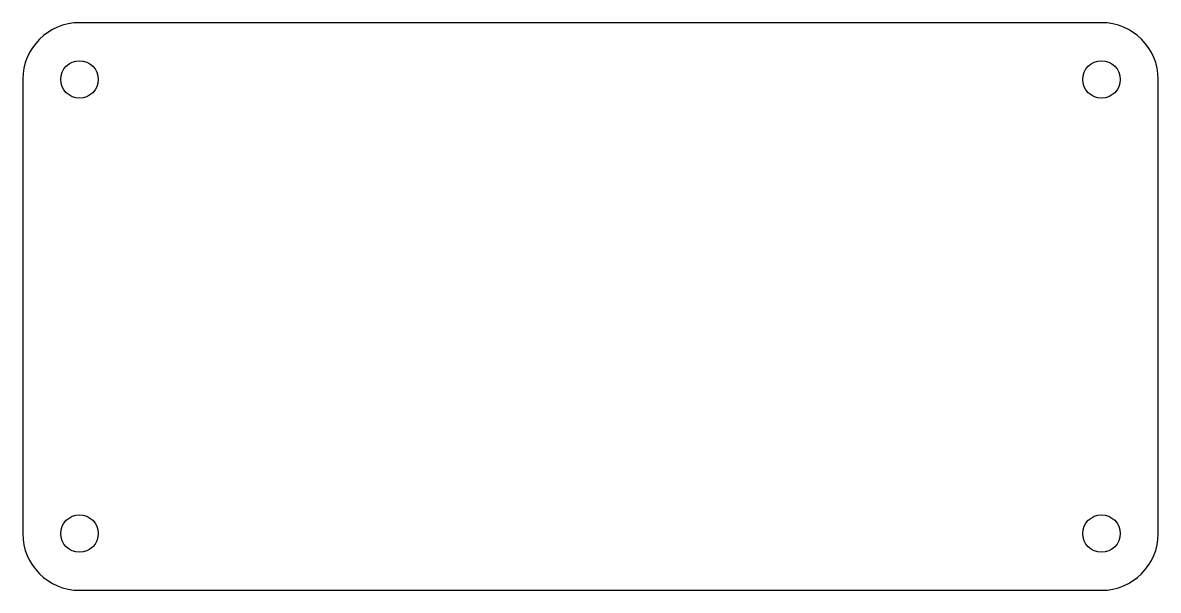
# Model space of a CAD drawing. Header units: millimetres. Extents: x 0 to 100, y 0 to 50.
import ezdxf

# ---------------------------------------------------------------- set-up
doc = ezdxf.new("R2010")
doc.units = ezdxf.units.MM
doc.header["$MEASUREMENT"] = 0

msp = doc.modelspace()

# ---------------------------------------------------------------- linework, layer by layer
msp.add_lwpolyline([(5, 0), (95, 0, 0.41421), (100, 5), (100, 45, 0.41421), (95, 50), (5, 50, 0.41421), (0, 45), (0, 5, 0.41421)], format="xyb", close=True)
for centre in [(5, 45), (95, 45), (5, 5), (95, 5)]:
    msp.add_circle(centre, 1.65)

doc.saveas('drawing.dxf')
